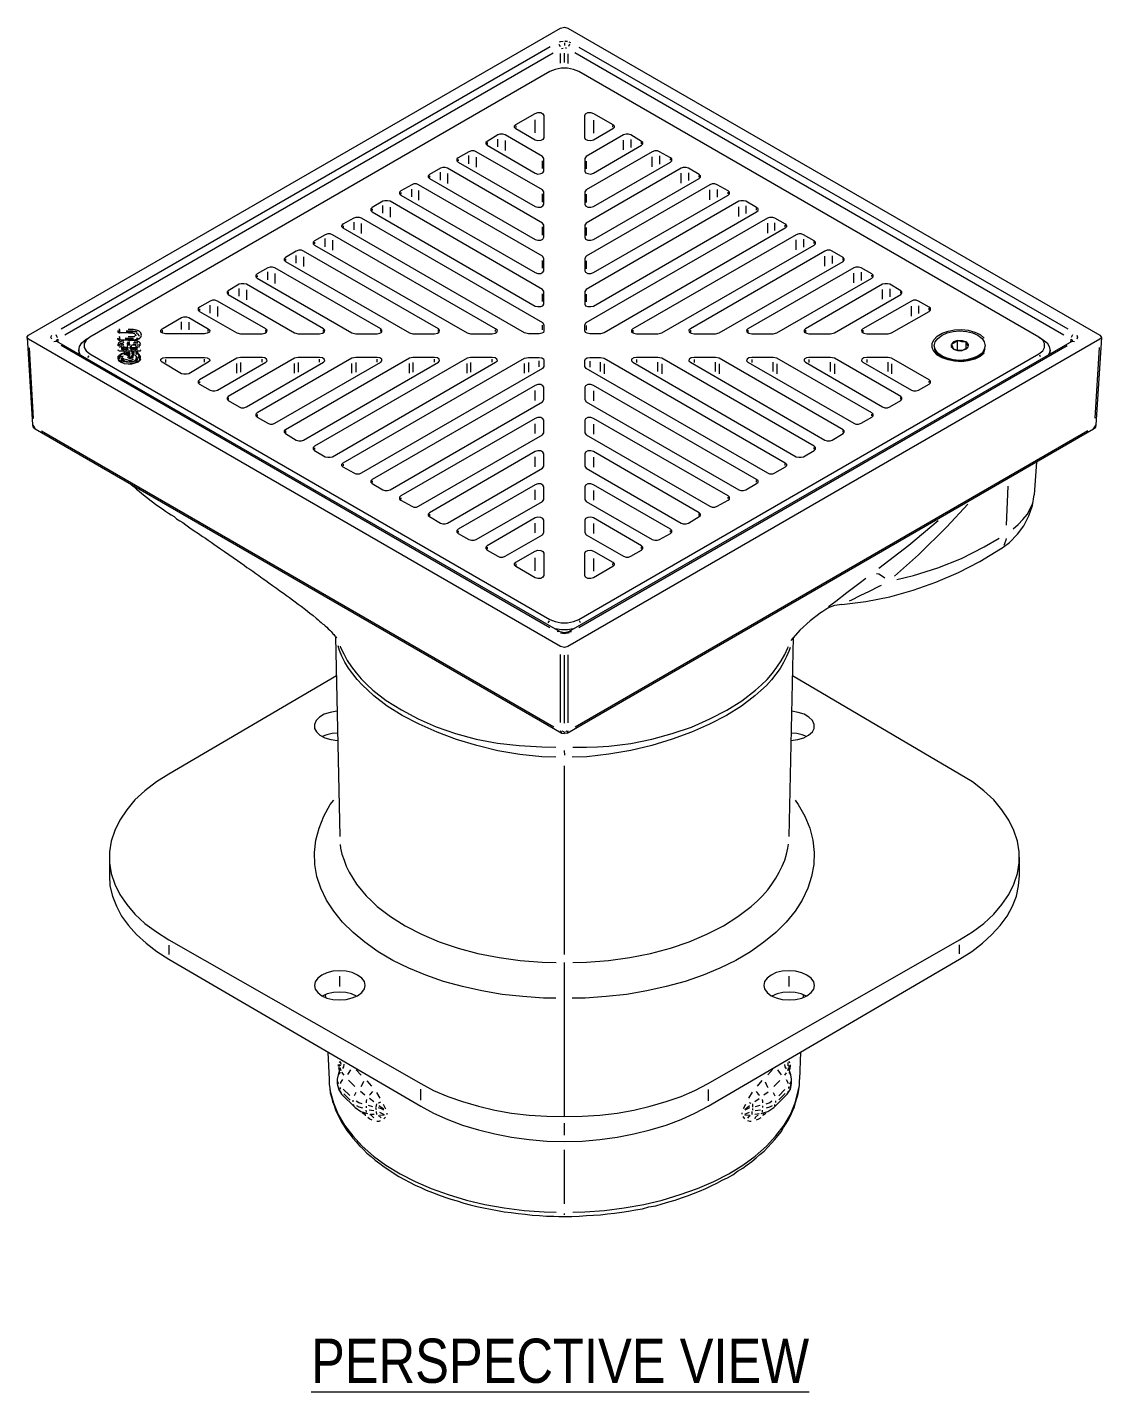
# Model space of a CAD drawing. Extents: x 0 to 216, y -5 to 280.
# Drawn here: x 40.4 to 98.1, y 166.9 to 240.2 of the extents above; entities that cross this region are included whole.
import ezdxf

# ---------------------------------------------------------------- set-up
doc = ezdxf.new("R2010")
doc.units = 0
doc.header["$LTSCALE"] = 10
doc.header["$MEASUREMENT"] = 0
for name, color, linetype, lineweight in [('CADdetails-1-ANNO', 41, 'CONTINUOUS', 5), ('CADdetails-3-FINE', 11, 'CONTINUOUS', 5), ('CADdetails-4-LIGHT', 3, 'CONTINUOUS', 9), ('CADdetails-5-MEDIUM', 4, 'CONTINUOUS', 18)]:
    doc.layers.add(name, color=color, linetype=linetype, lineweight=lineweight)
doc.styles.add('CADdetails-NOTES', font='ARIALN.TTF', dxfattribs={"height": 2.38})

msp = doc.modelspace()

# ---------------------------------------------------------------- linework, layer by layer
at = {"layer": 'CADdetails-3-FINE'}
for points in [[(66.67, 234.934), (67.71, 235.535), (67.849, 235.581), (68.01, 235.581), (68.126, 235.512), (68.172, 235.419), (68.172, 234.217), (68.126, 234.125), (68.01, 234.078), (67.849, 234.055), (67.71, 234.101), (66.67, 234.703), (66.6, 234.772), (66.6, 234.864)], [(70.831, 234.101), (70.692, 234.055), (70.53, 234.078), (70.415, 234.125), (70.369, 234.217), (70.369, 235.419), (70.415, 235.512), (70.53, 235.581), (70.692, 235.581), (70.831, 235.535), (71.871, 234.934), (71.941, 234.864), (71.941, 234.772), (71.871, 234.703)], [(65.051, 233.963), (65.051, 233.893), (65.121, 233.824), (67.71, 232.321), (67.849, 232.275), (68.01, 232.298), (68.126, 232.344), (68.172, 232.437), (68.172, 233.107), (68.103, 233.223), (66.092, 234.379), (65.976, 234.425), (65.814, 234.425), (65.699, 234.379), (65.121, 234.032)], [(70.438, 233.223), (70.369, 233.107), (70.369, 232.437), (70.415, 232.344), (70.53, 232.298), (70.692, 232.275), (70.831, 232.321), (73.42, 233.824), (73.49, 233.893), (73.49, 233.963), (73.42, 234.032), (72.842, 234.379), (72.727, 234.425), (72.588, 234.425), (72.449, 234.379)], [(63.502, 233.084), (63.502, 232.992), (63.572, 232.922), (67.71, 230.541), (67.849, 230.495), (68.01, 230.495), (68.126, 230.564), (68.172, 230.657), (68.172, 231.327), (68.103, 231.42), (64.543, 233.477), (64.427, 233.524), (64.288, 233.524), (64.15, 233.477), (63.572, 233.154)], [(70.438, 231.42), (70.369, 231.327), (70.369, 230.657), (70.415, 230.564), (70.53, 230.495), (70.692, 230.495), (70.831, 230.541), (74.969, 232.922), (75.039, 232.992), (75.039, 233.084), (74.969, 233.154), (74.391, 233.477), (74.276, 233.524), (74.137, 233.524), (73.998, 233.477)], [(61.953, 232.183), (61.953, 232.113), (62.023, 232.044), (67.71, 228.761), (67.849, 228.715), (68.01, 228.715), (68.126, 228.784), (68.172, 228.877), (68.172, 229.524), (68.103, 229.64), (62.994, 232.599), (62.878, 232.622), (62.739, 232.622), (62.624, 232.599), (62.023, 232.252)], [(70.438, 229.64), (70.369, 229.524), (70.369, 228.877), (70.415, 228.784), (70.53, 228.715), (70.692, 228.715), (70.831, 228.761), (76.518, 232.044), (76.588, 232.113), (76.588, 232.183), (76.518, 232.252), (75.94, 232.599), (75.825, 232.622), (75.663, 232.622), (75.547, 232.599)], [(60.427, 231.304), (60.427, 231.212), (60.497, 231.142), (67.71, 226.981), (67.849, 226.935), (68.01, 226.935), (68.126, 227.004), (68.172, 227.073), (68.172, 227.744), (68.103, 227.859), (61.445, 231.697), (61.329, 231.743), (61.19, 231.743), (61.075, 231.697), (60.497, 231.373)], [(70.438, 227.859), (70.369, 227.744), (70.369, 227.073), (70.415, 227.004), (70.53, 226.935), (70.692, 226.935), (70.831, 226.981), (78.067, 231.142), (78.136, 231.212), (78.136, 231.304), (78.067, 231.373), (77.489, 231.697), (77.35, 231.743), (77.212, 231.743), (77.096, 231.697)], [(59.919, 230.819), (59.78, 230.842), (59.641, 230.842), (59.526, 230.819), (58.948, 230.472), (58.878, 230.402), (58.878, 230.31), (58.948, 230.241), (67.71, 225.178), (67.849, 225.154), (68.01, 225.154), (68.126, 225.201), (68.172, 225.293), (68.172, 225.964), (68.103, 226.079)], [(79.685, 230.31), (79.685, 230.402), (79.593, 230.472), (79.015, 230.819), (78.899, 230.842), (78.761, 230.842), (78.645, 230.819), (70.438, 226.079), (70.369, 225.964), (70.369, 225.293), (70.415, 225.201), (70.53, 225.154), (70.692, 225.154), (70.831, 225.178), (79.593, 230.241)], [(57.329, 229.431), (57.329, 229.501), (57.399, 229.593), (57.977, 229.917), (58.092, 229.963), (58.254, 229.963), (58.37, 229.917), (68.103, 224.299), (68.172, 224.183), (68.172, 223.86), (68.149, 223.767), (68.057, 223.721), (67.918, 223.698), (67.34, 223.698), (67.132, 223.744), (57.399, 229.362)], [(80.31, 229.963), (80.448, 229.963), (80.564, 229.917), (81.142, 229.593), (81.211, 229.501), (81.211, 229.431), (81.142, 229.362), (71.409, 223.744), (71.224, 223.698), (70.646, 223.698), (70.507, 223.721), (70.415, 223.767), (70.369, 223.86), (70.369, 224.183), (70.438, 224.299), (80.194, 229.917)], [(56.705, 229.062), (56.567, 229.062), (56.428, 229.015), (55.85, 228.692), (55.78, 228.622), (55.78, 228.53), (55.85, 228.46), (64.057, 223.744), (64.242, 223.698), (65.398, 223.698), (65.56, 223.721), (65.652, 223.79), (65.675, 223.883), (65.583, 223.952), (56.821, 229.015)], [(82.691, 228.46), (82.76, 228.53), (82.76, 228.622), (82.691, 228.692), (82.113, 229.015), (81.997, 229.062), (81.859, 229.062), (81.72, 229.015), (72.958, 223.952), (72.888, 223.883), (72.888, 223.79), (73.004, 223.721), (73.143, 223.698), (74.299, 223.698), (74.507, 223.744)], [(60.959, 223.744), (61.144, 223.698), (62.3, 223.698), (62.462, 223.721), (62.554, 223.79), (62.577, 223.883), (62.508, 223.952), (55.272, 228.137), (55.156, 228.183), (55.018, 228.183), (54.879, 228.137), (54.301, 227.79), (54.232, 227.721), (54.232, 227.651), (54.301, 227.582)], [(83.546, 228.183), (83.384, 228.183), (83.269, 228.137), (76.056, 223.952), (75.963, 223.883), (75.986, 223.79), (76.079, 223.721), (76.241, 223.698), (77.397, 223.698), (77.582, 223.744), (84.24, 227.582), (84.309, 227.651), (84.309, 227.721), (84.24, 227.79), (83.662, 228.137)], [(57.861, 223.744), (58.069, 223.698), (59.225, 223.698), (59.364, 223.721), (59.48, 223.79), (59.48, 223.883), (59.41, 223.952), (53.723, 227.235), (53.607, 227.281), (53.469, 227.281), (53.353, 227.235), (52.775, 226.912), (52.706, 226.842), (52.706, 226.75), (52.775, 226.68)], [(85.072, 227.281), (84.933, 227.281), (84.818, 227.235), (79.131, 223.952), (79.061, 223.883), (79.084, 223.79), (79.177, 223.721), (79.339, 223.698), (80.495, 223.698), (80.68, 223.744), (85.789, 226.68), (85.858, 226.75), (85.858, 226.842), (85.789, 226.912), (85.211, 227.235)], [(54.786, 223.744), (54.971, 223.698), (56.127, 223.698), (56.289, 223.721), (56.382, 223.79), (56.405, 223.883), (56.335, 223.952), (52.197, 226.357), (52.058, 226.38), (51.92, 226.38), (51.804, 226.357), (51.226, 226.01), (51.157, 225.941), (51.157, 225.871), (51.226, 225.802)], [(86.621, 226.38), (86.482, 226.38), (86.367, 226.357), (82.229, 223.952), (82.159, 223.883), (82.159, 223.79), (82.275, 223.721), (82.413, 223.698), (83.569, 223.698), (83.778, 223.744), (87.338, 225.802), (87.407, 225.871), (87.407, 225.941), (87.338, 226.01), (86.76, 226.357)], [(51.688, 223.744), (51.873, 223.698), (53.052, 223.698), (53.191, 223.721), (53.284, 223.79), (53.307, 223.883), (53.237, 223.952), (50.648, 225.455), (50.509, 225.501), (50.371, 225.501), (50.255, 225.455), (49.677, 225.131), (49.608, 225.062), (49.608, 224.97), (49.677, 224.9)], [(88.17, 225.501), (88.031, 225.501), (87.916, 225.455), (85.303, 223.952), (85.234, 223.883), (85.257, 223.79), (85.35, 223.721), (85.511, 223.698), (86.667, 223.698), (86.852, 223.744), (88.864, 224.9), (88.933, 224.97), (88.933, 225.062), (88.864, 225.131), (88.286, 225.455)], [(50.139, 223.952), (50.232, 223.883), (50.209, 223.79), (50.093, 223.721), (49.955, 223.698), (47.851, 223.698), (47.712, 223.721), (47.596, 223.79), (47.596, 223.883), (47.666, 223.952), (48.706, 224.576), (48.845, 224.6), (48.984, 224.6), (49.099, 224.576)], [(45.354, 223.767), (45.354, 223.837), (45.285, 223.86), (45.285, 223.79)], [(91.869, 223.051), (91.823, 222.866), (91.707, 222.658), (91.476, 222.496), (91.199, 222.38), (90.875, 222.288), (90.505, 222.265), (90.158, 222.288), (89.835, 222.38), (89.557, 222.496), (89.326, 222.658), (89.187, 222.866), (89.141, 223.051), (89.187, 223.259), (89.326, 223.444), (89.557, 223.629), (89.835, 223.744), (90.158, 223.814), (90.505, 223.86), (90.875, 223.814), (91.199, 223.744), (91.476, 223.629), (91.707, 223.444), (91.823, 223.259)], [(45.909, 223.212), (45.909, 223.166), (45.816, 223.143), (45.816, 223.189)], [(90.181, 222.866), (90.39, 222.796), (90.621, 222.796), (90.413, 222.796), (90.181, 222.866), (90.066, 222.981), (90.066, 223.12)], [(90.39, 223.328), (90.644, 223.328), (90.852, 223.259), (90.621, 223.259)], [(90.967, 222.981), (90.852, 222.866), (90.644, 222.796)], [(45.793, 222.635), (45.77, 222.704), (45.724, 222.658), (45.747, 222.588)], [(48.706, 221.548), (47.666, 222.172), (47.596, 222.241), (47.596, 222.334), (47.712, 222.403), (47.851, 222.426), (49.955, 222.426), (50.093, 222.403), (50.209, 222.334), (50.232, 222.241), (50.139, 222.172), (49.099, 221.548), (48.984, 221.525), (48.845, 221.525)], [(50.371, 220.623), (50.509, 220.623), (50.648, 220.669), (53.237, 222.172), (53.307, 222.241), (53.284, 222.334), (53.191, 222.403), (53.052, 222.426), (51.873, 222.426), (51.688, 222.38), (49.677, 221.224), (49.608, 221.155), (49.608, 221.062), (49.677, 220.993), (50.255, 220.669)], [(51.92, 219.722), (52.058, 219.722), (52.197, 219.768), (56.335, 222.172), (56.405, 222.241), (56.382, 222.334), (56.289, 222.403), (56.127, 222.426), (54.971, 222.426), (54.786, 222.38), (51.226, 220.323), (51.157, 220.253), (51.157, 220.184), (51.226, 220.115), (51.804, 219.768)], [(53.469, 218.843), (53.607, 218.843), (53.723, 218.889), (59.41, 222.172), (59.48, 222.241), (59.48, 222.334), (59.364, 222.403), (59.225, 222.426), (58.069, 222.426), (57.861, 222.38), (52.775, 219.444), (52.706, 219.375), (52.706, 219.282), (52.775, 219.213), (53.353, 218.889)], [(55.018, 217.941), (55.156, 217.941), (55.272, 217.988), (62.508, 222.172), (62.577, 222.241), (62.554, 222.334), (62.462, 222.403), (62.3, 222.426), (61.144, 222.426), (60.959, 222.38), (54.301, 218.542), (54.232, 218.473), (54.232, 218.404), (54.301, 218.334), (54.879, 217.988)], [(55.85, 217.664), (55.78, 217.595), (55.78, 217.502), (55.85, 217.433), (56.428, 217.086), (56.567, 217.063), (56.705, 217.063), (56.821, 217.086), (65.583, 222.172), (65.675, 222.241), (65.652, 222.334), (65.56, 222.403), (65.398, 222.426), (64.242, 222.426), (64.057, 222.38)], [(58.254, 216.161), (58.092, 216.161), (57.977, 216.207), (57.399, 216.531), (57.329, 216.6), (57.329, 216.693), (57.399, 216.762), (67.132, 222.38), (67.34, 222.426), (67.918, 222.426), (68.057, 222.403), (68.149, 222.357), (68.172, 222.265), (68.172, 221.941), (68.103, 221.825), (58.37, 216.207)], [(81.211, 216.693), (81.211, 216.6), (81.142, 216.531), (80.564, 216.207), (80.448, 216.161), (80.31, 216.161), (80.194, 216.207), (70.438, 221.825), (70.369, 221.941), (70.369, 222.265), (70.415, 222.357), (70.507, 222.403), (70.646, 222.426), (71.224, 222.426), (71.409, 222.38), (81.142, 216.762)], [(81.859, 217.063), (81.997, 217.063), (82.113, 217.086), (82.691, 217.433), (82.76, 217.502), (82.76, 217.595), (82.691, 217.664), (74.507, 222.38), (74.299, 222.426), (73.143, 222.426), (73.004, 222.403), (72.888, 222.334), (72.888, 222.241), (72.958, 222.172), (81.72, 217.086)], [(77.582, 222.38), (77.397, 222.426), (76.241, 222.426), (76.079, 222.403), (75.986, 222.334), (75.963, 222.241), (76.056, 222.172), (83.269, 217.988), (83.384, 217.941), (83.546, 217.941), (83.662, 217.988), (84.24, 218.334), (84.309, 218.404), (84.309, 218.473), (84.24, 218.542)], [(80.68, 222.38), (80.495, 222.426), (79.339, 222.426), (79.177, 222.403), (79.084, 222.334), (79.061, 222.241), (79.131, 222.172), (84.818, 218.889), (84.933, 218.843), (85.072, 218.843), (85.211, 218.889), (85.789, 219.213), (85.858, 219.282), (85.858, 219.375), (85.789, 219.444)], [(83.778, 222.38), (83.569, 222.426), (82.413, 222.426), (82.275, 222.403), (82.159, 222.334), (82.159, 222.241), (82.229, 222.172), (86.367, 219.768), (86.482, 219.722), (86.621, 219.722), (86.76, 219.768), (87.338, 220.115), (87.407, 220.184), (87.407, 220.253), (87.338, 220.323)], [(86.852, 222.38), (86.667, 222.426), (85.511, 222.426), (85.35, 222.403), (85.257, 222.334), (85.234, 222.241), (85.303, 222.172), (87.916, 220.669), (88.031, 220.623), (88.17, 220.623), (88.286, 220.669), (88.864, 220.993), (88.933, 221.062), (88.933, 221.155), (88.864, 221.224)], [(58.878, 215.791), (58.878, 215.722), (58.948, 215.653), (59.526, 215.306), (59.641, 215.283), (59.78, 215.283), (59.919, 215.306), (68.103, 220.045), (68.172, 220.161), (68.172, 220.831), (68.126, 220.901), (68.01, 220.97), (67.849, 220.97), (67.71, 220.924), (58.948, 215.861)], [(78.645, 215.306), (78.761, 215.283), (78.899, 215.283), (79.015, 215.306), (79.593, 215.653), (79.685, 215.722), (79.685, 215.791), (79.593, 215.861), (70.831, 220.924), (70.692, 220.97), (70.53, 220.97), (70.415, 220.901), (70.369, 220.831), (70.369, 220.161), (70.438, 220.045)], [(68.103, 218.265), (68.172, 218.381), (68.172, 219.051), (68.126, 219.12), (68.01, 219.19), (67.849, 219.19), (67.71, 219.144), (60.497, 214.982), (60.427, 214.913), (60.427, 214.82), (60.497, 214.751), (61.075, 214.427), (61.19, 214.381), (61.329, 214.381), (61.445, 214.427)], [(78.136, 214.82), (78.136, 214.913), (78.067, 214.982), (70.831, 219.144), (70.692, 219.19), (70.53, 219.19), (70.415, 219.12), (70.369, 219.051), (70.369, 218.381), (70.438, 218.265), (77.096, 214.427), (77.212, 214.381), (77.35, 214.381), (77.489, 214.427), (78.067, 214.751)], [(68.103, 216.485), (68.172, 216.577), (68.172, 217.248), (68.126, 217.34), (68.01, 217.41), (67.849, 217.41), (67.71, 217.363), (62.023, 214.081), (61.953, 214.011), (61.953, 213.942), (62.023, 213.872), (62.624, 213.526), (62.739, 213.479), (62.878, 213.479), (62.994, 213.526)], [(76.588, 213.942), (76.588, 214.011), (76.518, 214.081), (70.831, 217.363), (70.692, 217.41), (70.53, 217.41), (70.415, 217.34), (70.369, 217.248), (70.369, 216.577), (70.438, 216.485), (75.547, 213.526), (75.663, 213.479), (75.825, 213.479), (75.94, 213.526), (76.518, 213.872)], [(68.103, 214.682), (68.172, 214.797), (68.172, 215.468), (68.126, 215.56), (68.01, 215.629), (67.849, 215.629), (67.71, 215.583), (63.572, 213.202), (63.502, 213.133), (63.502, 213.04), (63.572, 212.971), (64.15, 212.647), (64.288, 212.601), (64.427, 212.601), (64.543, 212.647)], [(75.039, 213.04), (75.039, 213.133), (74.969, 213.202), (70.831, 215.583), (70.692, 215.629), (70.53, 215.629), (70.415, 215.56), (70.369, 215.468), (70.369, 214.797), (70.438, 214.682), (73.998, 212.647), (74.137, 212.601), (74.276, 212.601), (74.391, 212.647), (74.969, 212.971)], [(68.103, 212.901), (68.172, 213.017), (68.172, 213.687), (68.126, 213.78), (68.01, 213.826), (67.849, 213.849), (67.71, 213.803), (65.121, 212.3), (65.051, 212.231), (65.051, 212.162), (65.121, 212.069), (65.699, 211.745), (65.814, 211.699), (65.976, 211.699), (66.092, 211.745)], [(73.49, 212.162), (73.49, 212.231), (73.42, 212.3), (70.831, 213.803), (70.692, 213.849), (70.53, 213.826), (70.415, 213.78), (70.369, 213.687), (70.369, 213.017), (70.438, 212.901), (72.449, 211.745), (72.588, 211.699), (72.727, 211.699), (72.842, 211.745), (73.42, 212.069)], [(67.71, 212.023), (67.849, 212.069), (68.01, 212.046), (68.126, 212), (68.172, 211.907), (68.172, 210.705), (68.126, 210.613), (68.01, 210.543), (67.849, 210.543), (67.71, 210.59), (66.67, 211.191), (66.6, 211.26), (66.6, 211.329), (66.67, 211.422)], [(71.871, 211.191), (70.831, 210.59), (70.692, 210.543), (70.53, 210.543), (70.415, 210.613), (70.369, 210.705), (70.369, 211.907), (70.415, 212), (70.53, 212.046), (70.692, 212.069), (70.831, 212.023), (71.871, 211.422), (71.941, 211.329), (71.941, 211.26)], [(57.214, 187.91), (57.561, 187.933), (57.884, 188.025), (58.162, 188.141), (58.393, 188.303), (58.532, 188.511), (58.578, 188.696), (58.532, 188.904), (58.393, 189.089), (58.162, 189.251), (57.884, 189.389), (57.561, 189.459), (57.214, 189.482), (56.844, 189.459), (56.52, 189.366), (56.243, 189.251), (56.035, 189.089), (55.896, 188.881), (55.85, 188.696), (55.896, 188.488), (56.035, 188.303), (56.243, 188.141), (56.52, 188.002), (56.844, 187.933)], [(81.35, 187.91), (81.697, 187.933), (82.02, 188.002), (82.298, 188.141), (82.529, 188.303), (82.668, 188.488), (82.714, 188.696), (82.668, 188.881), (82.529, 189.089), (82.298, 189.251), (82.02, 189.366), (81.697, 189.459), (81.35, 189.482), (80.98, 189.459), (80.656, 189.389), (80.379, 189.251), (80.171, 189.089), (80.032, 188.904), (79.986, 188.696), (80.032, 188.511), (80.171, 188.303), (80.379, 188.141), (80.656, 188.025), (80.98, 187.933)]]:
    msp.add_lwpolyline(points, close=True, dxfattribs=at)
for points in [[(66.67, 234.864), (66.67, 234.772)], [(67.71, 234.495), (67.71, 235.188)], [(70.831, 235.165), (70.831, 234.471)], [(71.871, 234.795), (71.871, 234.888)], [(65.121, 233.963), (65.121, 233.87)], [(65.699, 233.732), (65.699, 234.148)], [(66.092, 234.078), (66.092, 233.547)], [(72.449, 233.57), (72.449, 234.101)], [(72.842, 234.125), (72.842, 233.708)], [(73.42, 233.893), (73.42, 233.986)], [(64.15, 232.83), (64.15, 233.269)], [(64.543, 233.177), (64.543, 232.645)], [(73.998, 232.668), (73.998, 233.2)], [(74.391, 233.246), (74.391, 232.807)], [(74.969, 233.015), (74.969, 233.084)], [(62.624, 231.951), (62.624, 232.368)], [(63.572, 233.061), (63.572, 232.992)], [(68.103, 232.576), (68.103, 232.992)], [(70.438, 232.969), (70.438, 232.553)], [(75.94, 232.344), (75.94, 231.928)], [(62.023, 232.183), (62.023, 232.09)], [(62.994, 232.298), (62.994, 231.766)], [(75.547, 231.79), (75.547, 232.321)], [(76.518, 232.113), (76.518, 232.206)], [(60.497, 231.281), (60.497, 231.189)], [(61.075, 231.05), (61.075, 231.466)], [(61.445, 231.397), (61.445, 230.865)], [(68.103, 230.772), (68.103, 231.212)], [(70.438, 231.189), (70.438, 230.749)], [(77.096, 230.888), (77.096, 231.42)], [(77.489, 231.443), (77.489, 231.027)], [(78.067, 231.212), (78.067, 231.304)], [(58.948, 230.402), (58.948, 230.31)], [(59.526, 230.171), (59.526, 230.587)], [(59.919, 230.495), (59.919, 229.963)], [(78.645, 229.986), (78.645, 230.518)], [(79.015, 230.564), (79.015, 230.148)], [(79.593, 230.333), (79.593, 230.426)], [(57.399, 229.501), (57.399, 229.408)], [(57.977, 229.27), (57.977, 229.686)], [(58.37, 229.616), (58.37, 229.085)], [(68.103, 228.992), (68.103, 229.431)], [(70.438, 229.408), (70.438, 228.969)], [(80.194, 229.108), (80.194, 229.64)], [(80.564, 229.663), (80.564, 229.247)], [(81.142, 229.431), (81.142, 229.524)], [(56.428, 228.368), (56.428, 228.807)], [(56.821, 228.715), (56.821, 228.183)], [(81.72, 228.206), (81.72, 228.738)], [(82.113, 228.784), (82.113, 228.345)], [(55.85, 228.622), (55.85, 228.53)], [(82.691, 228.553), (82.691, 228.645)], [(54.301, 227.721), (54.301, 227.628)], [(54.879, 227.489), (54.879, 227.906)], [(55.272, 227.836), (55.272, 227.305)], [(68.103, 227.212), (68.103, 227.628)], [(70.438, 227.605), (70.438, 227.189)], [(83.269, 227.328), (83.269, 227.859)], [(83.662, 227.883), (83.662, 227.466)], [(84.24, 227.651), (84.24, 227.744)], [(52.775, 226.819), (52.775, 226.75)], [(53.353, 226.588), (53.353, 227.027)], [(53.723, 226.935), (53.723, 226.403)], [(84.818, 226.426), (84.818, 226.958)], [(85.211, 227.004), (85.211, 226.565)], [(85.789, 226.773), (85.789, 226.842)], [(51.226, 225.941), (51.226, 225.848)], [(51.804, 225.709), (51.804, 226.125)], [(52.197, 226.056), (52.197, 225.524)], [(68.103, 225.432), (68.103, 225.848)], [(70.438, 225.825), (70.438, 225.409)], [(86.367, 225.547), (86.367, 226.079)], [(86.76, 226.102), (86.76, 225.686)], [(87.338, 225.871), (87.338, 225.964)], [(49.677, 225.039), (49.677, 224.946)], [(50.255, 224.808), (50.255, 225.224)], [(50.648, 225.154), (50.648, 224.623)], [(87.916, 224.646), (87.916, 225.178)], [(88.286, 225.201), (88.286, 224.785)], [(88.864, 224.97), (88.864, 225.062)], [(48.706, 223.929), (48.706, 224.345)], [(49.099, 224.322), (49.099, 223.906)], [(46.117, 223.744), (46.047, 223.744), (45.978, 223.744), (45.886, 223.744), (45.793, 223.744), (45.631, 223.744), (45.446, 223.744), (45.4, 223.744), (45.4, 223.814), (45.4, 223.86), (45.4, 223.929), (45.354, 223.929)], [(45.4, 223.814), (45.354, 223.79), (45.354, 223.744), (45.4, 223.744), (45.354, 223.79), (45.354, 223.837)], [(45.747, 223.86), (45.909, 223.86), (46.094, 223.86), (46.186, 223.837), (46.255, 223.837), (46.325, 223.814)], [(46.325, 223.767), (46.255, 223.79), (46.094, 223.814), (45.909, 223.814), (45.747, 223.814)], [(45.862, 223.328), (45.955, 223.328), (46.14, 223.351), (46.302, 223.374), (46.44, 223.421), (46.533, 223.513), (46.556, 223.629), (46.533, 223.744), (46.44, 223.837), (46.394, 223.86), (46.302, 223.883), (46.232, 223.906), (46.14, 223.929), (45.955, 223.929), (45.839, 223.929)], [(46.232, 223.605), (46.209, 223.559), (46.163, 223.536), (46.117, 223.536), (46.001, 223.536), (45.886, 223.536), (45.839, 223.536)], [(45.862, 223.744), (46.001, 223.744), (46.117, 223.721), (46.163, 223.721), (46.209, 223.698)], [(46.232, 223.675), (46.232, 223.629)], [(46.279, 223.721), (46.348, 223.698), (46.417, 223.605), (46.417, 223.559)], [(46.302, 223.582), (46.279, 223.629)], [(47.666, 223.883), (47.666, 223.79)], [(50.139, 223.814), (50.139, 223.906)], [(53.237, 223.814), (53.237, 223.906)], [(56.335, 223.814), (56.335, 223.906)], [(59.41, 223.814), (59.41, 223.906)], [(62.508, 223.814), (62.508, 223.906)], [(65.583, 223.814), (65.583, 223.906)], [(68.103, 223.906), (68.103, 224.16)], [(70.438, 224.137), (70.438, 223.883)], [(72.958, 223.883), (72.958, 223.79)], [(76.056, 223.883), (76.056, 223.79)], [(79.131, 223.883), (79.131, 223.79)], [(82.229, 223.883), (82.229, 223.79)], [(85.303, 223.883), (85.303, 223.79)], [(91.823, 222.658), (91.615, 222.473), (91.314, 222.334), (90.967, 222.241), (90.598, 222.195), (90.228, 222.218), (89.881, 222.288), (89.557, 222.403), (89.303, 222.542), (89.118, 222.75), (89.026, 222.958), (89.026, 223.166), (89.118, 223.374), (89.303, 223.559), (89.557, 223.721), (89.881, 223.837), (90.228, 223.906), (90.598, 223.929), (90.967, 223.883), (91.314, 223.79), (91.615, 223.652), (91.823, 223.467)], [(45.354, 223.351), (45.285, 223.397), (45.285, 223.467), (45.354, 223.421), (45.354, 223.351), (45.4, 223.328)], [(45.608, 223.305), (45.562, 223.305), (45.423, 223.259), (45.331, 223.189), (45.285, 223.097), (45.285, 223.051)], [(45.354, 222.796), (45.285, 222.819)], [(45.331, 223.028), (45.377, 223.12), (45.446, 223.189), (45.562, 223.212), (45.631, 223.236)], [(45.354, 223.421), (45.354, 223.374), (45.4, 223.421), (45.4, 223.467), (45.4, 223.536), (45.354, 223.513)], [(45.4, 223.421), (45.4, 223.351), (45.354, 223.374)], [(45.377, 223.074), (45.354, 223.028)], [(45.423, 223.12), (45.377, 223.097)], [(46.44, 223.444), (46.394, 223.421), (46.348, 223.397), (46.302, 223.374), (46.232, 223.374), (46.186, 223.351), (46.117, 223.351), (46.024, 223.351), (45.932, 223.351), (45.839, 223.351), (45.608, 223.351), (45.4, 223.351)], [(45.4, 222.958), (45.423, 223.004)], [(45.423, 223.028), (45.469, 223.074), (45.516, 223.097), (45.562, 223.12), (45.608, 223.12)], [(45.585, 223.189), (45.539, 223.166), (45.493, 223.166), (45.446, 223.143)], [(45.493, 223.004), (45.493, 222.958), (45.493, 222.889)], [(45.493, 222.843), (45.539, 222.866)], [(45.562, 223.051), (45.539, 223.004)], [(45.608, 222.958), (45.539, 222.912), (45.539, 222.866), (45.539, 222.935), (45.539, 222.981)], [(45.539, 222.958), (45.539, 222.912), (45.608, 222.889), (45.585, 222.843), (45.585, 222.773), (45.747, 222.773), (45.793, 222.773)], [(45.724, 222.958), (45.724, 222.889), (45.747, 222.843), (45.585, 222.843)], [(45.608, 223.004), (45.608, 223.051)], [(45.793, 222.958), (45.793, 222.912), (45.724, 222.958), (45.608, 222.958), (45.608, 222.889), (45.724, 222.889), (45.793, 222.912), (45.793, 222.866), (45.839, 222.843)], [(45.678, 223.467), (45.724, 223.467), (45.932, 223.467), (46.001, 223.467), (46.071, 223.467), (46.117, 223.467)], [(46.14, 223.421), (46.047, 223.421), (45.978, 223.421), (45.678, 223.421)], [(45.747, 222.843), (45.747, 222.773)], [(45.816, 223.143), (45.793, 223.097), (45.955, 223.097), (45.909, 223.166)], [(45.793, 223.051), (45.793, 223.004), (45.793, 222.935), (45.793, 222.866)], [(45.816, 223.189), (45.862, 223.259), (45.909, 223.212)], [(45.839, 222.912), (45.839, 222.981)], [(46.001, 223.051), (45.978, 223.004), (46.001, 223.051), (46.001, 223.004), (46.001, 222.958), (46.001, 222.912), (45.978, 222.866), (45.932, 222.843)], [(45.932, 222.981), (45.932, 222.912)], [(45.955, 222.796), (46.001, 222.773), (46.047, 222.773), (46.047, 222.843), (46.047, 222.889), (46.047, 222.958), (46.232, 222.958), (46.232, 222.889), (46.279, 222.912), (46.279, 222.981), (46.279, 223.051)], [(45.978, 222.866), (45.978, 222.935), (45.978, 223.004)], [(46.047, 222.958), (46.001, 222.912), (46.047, 222.889), (46.232, 222.889), (46.232, 222.843), (46.232, 222.773), (46.279, 222.773)], [(46.024, 223.074), (46.071, 223.097), (46.14, 223.097), (46.186, 223.097), (46.255, 223.074)], [(46.071, 223.351), (46.117, 223.351), (46.186, 223.351), (46.255, 223.374), (46.325, 223.444), (46.348, 223.49)], [(46.163, 222.843), (46.094, 222.843)], [(46.533, 223.12), (46.464, 223.236), (46.348, 223.305), (46.186, 223.328), (46.117, 223.328)], [(46.232, 223.212), (46.186, 223.212), (46.14, 223.212)], [(46.186, 223.12), (46.14, 223.143), (46.209, 223.143)], [(46.163, 223.259), (46.209, 223.259), (46.255, 223.259), (46.325, 223.236), (46.371, 223.212)], [(46.232, 223.143), (46.279, 223.143)], [(46.279, 223.004), (46.279, 222.935), (46.279, 222.866), (46.279, 222.912), (46.232, 222.958)], [(46.302, 223.189), (46.255, 223.212)], [(46.279, 222.866), (46.348, 222.843)], [(46.371, 223.166), (46.325, 223.189)], [(46.325, 223.12), (46.371, 223.074)], [(46.348, 222.912), (46.348, 222.958), (46.325, 223.004)], [(46.394, 223.051), (46.417, 223.004), (46.417, 222.958)], [(46.44, 223.143), (46.464, 223.097), (46.487, 223.051)], [(46.464, 223.028), (46.464, 223.074), (46.44, 223.12)], [(46.487, 223.536), (46.487, 223.49)], [(46.533, 222.819), (46.487, 222.796)], [(89.141, 223.051), (89.141, 223.004), (89.187, 222.796), (89.303, 222.635), (89.488, 222.473)], [(91.869, 222.889), (91.846, 222.843), (91.823, 222.773), (91.8, 222.727), (91.754, 222.658), (91.707, 222.611), (91.638, 222.542), (91.569, 222.496), (91.476, 222.45), (91.384, 222.403), (91.291, 222.357), (91.176, 222.311), (91.06, 222.288), (90.944, 222.265), (90.829, 222.241), (90.713, 222.218), (90.574, 222.218), (90.459, 222.218), (90.32, 222.218), (90.205, 222.241), (90.089, 222.265), (89.973, 222.288), (89.858, 222.311), (89.742, 222.357), (89.65, 222.403), (89.557, 222.45), (89.465, 222.496), (89.395, 222.542), (89.326, 222.611), (89.28, 222.658), (89.234, 222.727), (89.187, 222.773), (89.164, 222.843), (89.164, 222.889), (89.164, 222.935)], [(90.39, 222.819), (90.39, 223.328), (90.181, 223.259), (90.066, 223.143), (90.39, 223.328)], [(90.852, 222.889), (90.852, 223.259), (90.967, 223.12), (90.967, 223.004), (90.852, 223.259)], [(91.522, 222.473), (91.707, 222.611), (91.846, 222.796), (91.869, 223.004), (91.869, 223.051)], [(45.285, 222.496), (45.285, 222.38), (45.331, 222.265), (45.469, 222.172), (45.631, 222.103), (45.839, 222.08), (46.047, 222.08), (46.232, 222.126), (46.394, 222.195), (46.51, 222.288), (46.533, 222.357)], [(45.516, 222.149), (45.4, 222.241), (45.331, 222.334), (45.331, 222.45), (45.377, 222.542), (45.423, 222.588), (45.493, 222.635), (45.562, 222.658), (45.654, 222.681)], [(45.724, 222.658), (45.724, 222.611), (45.654, 222.565), (45.654, 222.635), (45.562, 222.611), (45.493, 222.588), (45.423, 222.542), (45.377, 222.496), (45.331, 222.403), (45.331, 222.311)], [(45.354, 222.773), (45.4, 222.773), (46.417, 222.773), (46.464, 222.773), (46.51, 222.773)], [(45.4, 222.357), (45.423, 222.45), (45.469, 222.496), (45.516, 222.519)], [(45.469, 222.357), (45.469, 222.265), (45.516, 222.195), (45.562, 222.172)], [(45.516, 222.796), (45.562, 222.773)], [(45.585, 222.496), (45.539, 222.473), (45.516, 222.403), (45.539, 222.357), (45.585, 222.288), (45.654, 222.241), (45.747, 222.218), (45.862, 222.195), (45.978, 222.218), (46.094, 222.218), (46.186, 222.241), (46.255, 222.311), (46.279, 222.357), (46.302, 222.426), (46.279, 222.496), (46.232, 222.542)], [(46.302, 222.403), (46.302, 222.334), (46.255, 222.265), (46.186, 222.218), (46.094, 222.172), (45.978, 222.172), (45.862, 222.172), (45.747, 222.172), (45.654, 222.195), (45.562, 222.241), (45.539, 222.311), (45.516, 222.357), (45.516, 222.403)], [(45.585, 222.126), (45.539, 222.149)], [(46.14, 222.311), (46.071, 222.288), (45.978, 222.265), (45.886, 222.265), (45.793, 222.288), (45.701, 222.311), (45.631, 222.334), (45.585, 222.38)], [(45.724, 222.727), (45.678, 222.75), (45.631, 222.75), (45.654, 222.681), (45.654, 222.635), (45.724, 222.611), (45.724, 222.565), (45.77, 222.565)], [(45.678, 222.773), (46.163, 222.773)], [(45.816, 222.704), (45.862, 222.658), (45.909, 222.681), (45.909, 222.75), (45.839, 222.727)], [(45.816, 222.611), (45.816, 222.519)], [(45.862, 222.403), (45.816, 222.45), (45.839, 222.403), (45.909, 222.38), (46.001, 222.38), (46.094, 222.403), (46.117, 222.45)], [(45.909, 222.681), (45.932, 222.635), (45.862, 222.611), (45.862, 222.658)], [(45.862, 222.611), (45.932, 222.588)], [(45.862, 222.496), (45.862, 222.588)], [(45.862, 222.542), (45.862, 222.45)], [(45.909, 222.403), (46.001, 222.403), (46.001, 222.45), (46.071, 222.519), (46.071, 222.403), (46.117, 222.45), (46.117, 222.565), (46.186, 222.565), (46.117, 222.565)], [(45.932, 222.403), (45.932, 222.588), (45.932, 222.635)], [(45.955, 222.103), (46.024, 222.103), (46.117, 222.103), (46.232, 222.149), (46.302, 222.218), (46.348, 222.288), (46.348, 222.357), (46.325, 222.426), (46.279, 222.496)], [(46.163, 222.75), (46.001, 222.75)], [(46.047, 222.403), (46.047, 222.496), (46.001, 222.45)], [(46.024, 222.681), (46.186, 222.681)], [(46.163, 222.635), (46.024, 222.635)], [(46.047, 222.588), (46.186, 222.588)], [(46.047, 222.496), (46.071, 222.542), (46.117, 222.565), (46.071, 222.519)], [(46.117, 222.773), (46.186, 222.773)], [(46.279, 222.635), (46.279, 222.588), (46.325, 222.635), (46.325, 222.681), (46.371, 222.727), (46.279, 222.75), (46.279, 222.681), (46.325, 222.681), (46.417, 222.588), (46.487, 222.473), (46.487, 222.38), (46.464, 222.265), (46.371, 222.195), (46.255, 222.126)], [(46.487, 222.334), (46.487, 222.38), (46.487, 222.45), (46.417, 222.542), (46.325, 222.635), (46.279, 222.635), (46.279, 222.681)], [(46.371, 222.473), (46.417, 222.403), (46.44, 222.311)], [(47.851, 222.311), (47.851, 222.149)], [(49.955, 222.172), (49.955, 222.334)], [(51.688, 221.571), (51.688, 222.103)], [(51.873, 222.149), (51.873, 221.64)], [(53.052, 222.172), (53.052, 222.334)], [(54.786, 221.571), (54.786, 222.103)], [(54.971, 222.149), (54.971, 221.64)], [(56.127, 222.172), (56.127, 222.334)], [(57.861, 221.571), (57.861, 222.103)], [(58.069, 222.149), (58.069, 221.64)], [(59.225, 222.172), (59.225, 222.334)], [(60.959, 221.571), (60.959, 222.103)], [(61.144, 222.149), (61.144, 221.64)], [(62.3, 222.172), (62.3, 222.334)], [(64.057, 221.571), (64.057, 222.103)], [(64.242, 222.149), (64.242, 221.64)], [(65.398, 222.172), (65.398, 222.334)], [(67.132, 221.571), (67.132, 222.103)], [(67.34, 222.149), (67.34, 221.64)], [(67.918, 221.918), (67.918, 222.241)], [(70.646, 222.218), (70.646, 221.895)], [(71.224, 221.664), (71.224, 222.172)], [(71.409, 222.08), (71.409, 221.548)], [(73.143, 222.311), (73.143, 222.149)], [(74.299, 221.664), (74.299, 222.172)], [(74.507, 222.08), (74.507, 221.548)], [(76.241, 222.311), (76.241, 222.149)], [(77.397, 221.664), (77.397, 222.172)], [(77.582, 222.08), (77.582, 221.548)], [(79.339, 222.311), (79.339, 222.149)], [(80.495, 221.664), (80.495, 222.172)], [(80.68, 222.08), (80.68, 221.548)], [(82.413, 222.311), (82.413, 222.149)], [(83.569, 221.664), (83.569, 222.172)], [(83.778, 222.08), (83.778, 221.548)], [(85.511, 222.311), (85.511, 222.149)], [(86.667, 221.664), (86.667, 222.172)], [(86.852, 222.08), (86.852, 221.548)], [(49.677, 221.132), (49.677, 221.062)], [(67.71, 220.115), (67.71, 220.646)], [(70.831, 220.623), (70.831, 220.091)], [(88.864, 221.086), (88.864, 221.155)], [(51.226, 220.253), (51.226, 220.161)], [(87.338, 220.184), (87.338, 220.276)], [(52.775, 219.352), (52.775, 219.259)], [(85.789, 219.282), (85.789, 219.375)], [(54.301, 218.473), (54.301, 218.381)], [(67.71, 218.334), (67.71, 218.866)], [(70.831, 218.843), (70.831, 218.311)], [(84.24, 218.404), (84.24, 218.496)], [(55.85, 217.571), (55.85, 217.479)], [(67.71, 216.554), (67.71, 217.086)], [(70.831, 217.063), (70.831, 216.531)], [(82.691, 217.502), (82.691, 217.595)], [(57.399, 216.693), (57.399, 216.6)], [(81.142, 216.624), (81.142, 216.716)], [(58.948, 215.791), (58.948, 215.699)], [(79.593, 215.722), (79.593, 215.814)], [(60.497, 214.89), (60.497, 214.82)], [(67.71, 214.774), (67.71, 215.306)], [(70.831, 215.283), (70.831, 214.751)], [(78.067, 214.843), (78.067, 214.913)], [(76.518, 213.942), (76.518, 214.034)], [(62.023, 214.011), (62.023, 213.919)], [(67.71, 212.994), (67.71, 213.526)], [(70.831, 213.503), (70.831, 212.971)], [(63.572, 213.11), (63.572, 213.017)], [(74.969, 213.04), (74.969, 213.133)], [(65.121, 212.231), (65.121, 212.139)], [(73.42, 212.162), (73.42, 212.254)], [(66.67, 211.329), (66.67, 211.237)], [(67.71, 210.959), (67.71, 211.653)], [(70.831, 211.63), (70.831, 210.936)], [(71.871, 211.26), (71.871, 211.352)], [(69.074, 202.822), (69.074, 206.474)], [(69.282, 202.775), (69.282, 206.428)], [(69.467, 206.451), (69.467, 202.798)], [(69.259, 201.319), (69.282, 201.065)], [(69.282, 190.36), (69.282, 200.487)], [(48.036, 190.846), (48.036, 190.36)], [(69.282, 181.645), (69.282, 188.002), (69.282, 189.921)], [(57.214, 188.627), (57.214, 189.181)], [(81.35, 188.627), (81.35, 189.181)], [(58.116, 188.118), (57.838, 188.234), (57.538, 188.303), (57.214, 188.326), (56.867, 188.303), (56.543, 188.234), (56.266, 188.118)], [(56.428, 188.187), (56.451, 188.049)], [(82.275, 188.118), (81.997, 188.234), (81.674, 188.303), (81.35, 188.326), (81.003, 188.303), (80.703, 188.234), (80.425, 188.118)], [(82.113, 188.049), (82.113, 188.187)], [(57.214, 184.211), (57.121, 183.887), (57.075, 183.656), (57.075, 183.425), (57.145, 183.124), (57.306, 182.847), (58.046, 182.13), (58.347, 181.922), (58.693, 181.806)], [(57.145, 184.35), (57.145, 184.442)], [(57.191, 184.326), (57.168, 184.419)], [(57.191, 184.118), (57.168, 184.28), (57.214, 184.165)], [(57.168, 184.28), (57.191, 184.141)], [(57.237, 184.026), (57.168, 183.933)], [(57.191, 184.558), (57.237, 184.627)], [(57.237, 184.35), (57.214, 184.396), (57.191, 184.442)], [(57.283, 184.095), (57.237, 184.257), (57.214, 184.211), (57.214, 184.257)], [(57.26, 184.396), (57.283, 184.465), (57.26, 184.581)], [(57.445, 183.864), (57.329, 184.026)], [(57.376, 184.234), (57.422, 184.326), (57.445, 184.465)], [(57.653, 183.91), (57.676, 183.957), (57.815, 184.165)], [(58.092, 184.165), (58.37, 183.864)], [(79.847, 181.806), (80.194, 181.922), (80.518, 182.13), (81.234, 182.847), (81.419, 183.124), (81.466, 183.425), (81.466, 183.656), (81.442, 183.887), (81.327, 184.211), (81.304, 184.257), (81.258, 184.095)], [(80.194, 183.887), (80.472, 184.188)], [(80.726, 184.165), (80.865, 183.957), (80.911, 183.887)], [(81.096, 184.442), (81.119, 184.326), (81.188, 184.211)], [(81.188, 184.003), (81.096, 183.864)], [(81.281, 184.558), (81.281, 184.465), (81.281, 184.373)], [(81.327, 184.627), (81.373, 184.535)], [(81.327, 184.396), (81.327, 184.326)], [(81.327, 184.211), (81.327, 184.257)], [(81.327, 184.026), (81.396, 183.933)], [(81.373, 184.396), (81.35, 184.303)], [(81.35, 184.165), (81.396, 184.28), (81.35, 184.118)], [(81.35, 184.141), (81.396, 184.28)], [(81.396, 184.419), (81.396, 184.326)], [(57.168, 183.402), (57.121, 183.471), (57.098, 183.54)], [(57.098, 183.309), (57.121, 183.24), (57.168, 183.147)], [(57.353, 183.633), (57.26, 183.471), (57.26, 183.425)], [(58.023, 183.263), (57.676, 183.61)], [(58.37, 183.263), (58.485, 183.494), (58.509, 183.54)], [(58.67, 183.564), (58.925, 183.286)], [(79.639, 183.286), (79.894, 183.587)], [(80.055, 183.517), (80.171, 183.263), (80.217, 183.217)], [(80.841, 183.587), (80.518, 183.263)], [(81.188, 183.633), (81.281, 183.471), (81.281, 183.425)], [(81.327, 183.147), (81.327, 183.24)], [(81.442, 183.54), (81.419, 183.471), (81.373, 183.379)], [(81.396, 183.171), (81.419, 183.24), (81.442, 183.332)], [(57.237, 183.217), (57.237, 183.124)], [(57.283, 182.916), (57.26, 183.009)], [(57.746, 182.777), (57.399, 183.124)], [(57.422, 182.87), (57.769, 182.523)], [(57.931, 182.431), (57.931, 182.523)], [(58.069, 182.939), (57.977, 182.754)], [(58.555, 182.801), (58.324, 182.986)], [(58.647, 182.569), (58.624, 182.477), (58.624, 182.384)], [(58.809, 182.801), (58.855, 182.847), (58.994, 182.986)], [(59.04, 182.431), (58.809, 182.616)], [(59.179, 182.939), (59.364, 182.639)], [(61.56, 182.523), (61.56, 183.124)], [(77.004, 183.101), (77.004, 182.5)], [(79.177, 182.639), (79.385, 182.962)], [(79.732, 182.593), (79.501, 182.431)], [(79.57, 182.986), (79.685, 182.847), (79.755, 182.801)], [(79.894, 182.569), (79.917, 182.477), (79.917, 182.384)], [(80.217, 182.962), (79.986, 182.801)], [(80.495, 182.939), (80.587, 182.754)], [(80.61, 182.5), (80.61, 182.408)], [(81.119, 183.101), (80.795, 182.754)], [(80.795, 182.546), (81.142, 182.893)], [(81.281, 182.916), (81.304, 183.009)], [(57.977, 182.223), (57.954, 182.292)], [(58.416, 182.338), (58.231, 182.384), (58.092, 182.477)], [(58.116, 182.246), (58.231, 182.176), (58.439, 182.107)], [(58.532, 181.76), (58.416, 181.853)], [(58.601, 181.691), (58.578, 181.853)], [(58.624, 182.2), (58.624, 182.107)], [(58.647, 181.876), (58.624, 181.991)], [(58.994, 182.176), (58.763, 182.246)], [(58.786, 182.015), (59.04, 181.968)], [(58.855, 181.783), (59.063, 181.783)], [(59.179, 182.338), (59.156, 182.153)], [(59.179, 182.015), (59.156, 182.107)], [(59.202, 181.76), (59.179, 181.922)], [(59.271, 182.384), (59.341, 182.408), (59.41, 182.431)], [(59.572, 181.991), (59.456, 182.061), (59.295, 182.107)], [(59.572, 182.038), (59.318, 182.223)], [(59.341, 181.876), (59.456, 181.83), (59.595, 181.76)], [(59.549, 182.315), (59.664, 182.061)], [(59.734, 181.83), (59.734, 181.76)], [(78.83, 181.783), (78.83, 181.853)], [(78.899, 182.084), (79.015, 182.315)], [(79.223, 182.223), (78.969, 182.015)], [(79.223, 182.107), (79.107, 182.061), (78.969, 181.991)], [(78.969, 181.783), (79.084, 181.83), (79.223, 181.876)], [(79.2, 182.408), (79.292, 182.361)], [(79.362, 181.76), (79.362, 181.922)], [(79.385, 182.338), (79.385, 182.153)], [(79.385, 182.084), (79.385, 181.991)], [(79.501, 181.783), (79.732, 181.806)], [(79.778, 182.246), (79.524, 182.176)], [(79.524, 181.968), (79.801, 182.015)], [(79.917, 181.876), (79.917, 181.991)], [(79.94, 182.13), (79.94, 182.223)], [(79.986, 181.853), (79.94, 181.691)], [(80.102, 181.83), (80.009, 181.737)], [(80.425, 182.477), (80.31, 182.384), (80.102, 182.315)], [(80.125, 182.107), (80.31, 182.176), (80.448, 182.246)], [(80.587, 182.223), (80.587, 182.292)], [(58.948, 181.46), (58.832, 181.506), (58.717, 181.598)], [(59.04, 181.552), (59.017, 181.598), (58.878, 181.737), (58.832, 181.737)], [(59.387, 181.413), (59.318, 181.39), (59.202, 181.39)], [(59.433, 181.575), (59.364, 181.645), (59.295, 181.691)], [(59.364, 181.737), (59.595, 181.714)], [(59.664, 181.622), (59.572, 181.529)], [(69.282, 180.651), (69.282, 181.298)], [(78.969, 181.529), (78.876, 181.645)], [(78.969, 181.714), (79.223, 181.737)], [(79.246, 181.691), (79.177, 181.645), (79.107, 181.552)], [(79.316, 181.39), (79.246, 181.39), (79.131, 181.413)], [(79.685, 181.737), (79.524, 181.598), (79.501, 181.529)], [(79.824, 181.575), (79.709, 181.506), (79.57, 181.46)]]:
    msp.add_lwpolyline(points, dxfattribs=at)
at = {"layer": 'CADdetails-4-LIGHT'}
for points in [[(40.499, 223.397), (40.43, 223.467), (40.43, 223.536), (40.499, 223.629), (69.074, 240.112), (69.282, 240.159), (69.467, 240.112), (98.042, 223.629), (98.111, 223.536), (98.111, 223.467), (98.042, 223.397), (69.467, 206.891), (69.282, 206.844), (69.074, 206.891)], [(43.481, 223.166), (43.481, 222.958), (43.597, 222.773), (43.782, 222.611), (68.496, 208.347), (68.773, 208.231), (69.097, 208.162), (69.444, 208.162), (69.767, 208.231), (70.045, 208.347), (94.759, 222.611), (94.967, 222.773), (95.06, 222.958), (95.06, 223.166), (94.967, 223.351), (94.759, 223.513), (70.045, 237.777), (69.767, 237.893), (69.444, 237.962), (69.097, 237.962), (68.773, 237.893), (68.496, 237.777), (43.782, 223.513), (43.597, 223.351)]]:
    msp.add_lwpolyline(points, close=True, dxfattribs=at)
for points in [[(42.256, 223.952), (68.519, 239.118)], [(68.981, 239.257), (69.051, 239.118)], [(69.005, 239.373), (69.074, 239.396), (69.213, 239.419)], [(69.213, 239.026), (69.12, 239.003)], [(69.282, 239.326), (69.282, 239.28), (69.282, 239.234), (69.282, 239.188)], [(69.305, 239.419), (69.351, 239.419), (69.444, 239.396), (69.351, 239.419)], [(69.398, 239.026), (69.328, 239.049)], [(69.559, 239.257), (69.49, 239.118)], [(69.513, 239.373), (69.606, 239.349)], [(70.045, 239.095), (96.308, 223.952)], [(68.681, 238.772), (42.441, 223.629)], [(69.074, 238.24), (69.074, 238.748)], [(69.282, 238.263), (69.282, 238.772)], [(69.467, 238.725), (69.467, 238.217)], [(96.1, 223.629), (69.837, 238.795)], [(41.747, 223.397), (41.701, 223.513), (41.747, 223.629)], [(41.955, 223.652), (42.025, 223.536), (42.048, 223.49)], [(96.516, 223.513), (96.585, 223.652)], [(96.793, 223.629), (96.84, 223.513), (96.793, 223.397)], [(40.43, 223.49), (40.707, 218.797), (40.799, 218.704), (40.846, 218.589), (69.143, 202.244), (69.074, 202.359)], [(40.522, 222.935), (40.753, 219.144)], [(41.863, 223.282), (42.002, 223.305), (69.028, 207.7), (68.889, 207.677)], [(41.978, 223.305), (42.071, 223.397), (42.071, 223.259)], [(68.496, 207.908), (42.256, 223.074)], [(43.273, 222.565), (43.204, 222.773), (43.227, 223.004), (43.366, 223.212), (43.597, 223.397), (43.782, 223.513)], [(43.204, 222.843), (43.204, 222.611)], [(69.028, 207.7), (69.282, 207.653), (69.513, 207.7), (96.539, 223.305), (96.678, 223.282)], [(69.421, 202.244), (97.695, 218.589), (97.764, 218.704), (97.834, 218.797), (98.134, 223.49)], [(96.285, 223.051), (70.045, 207.908)], [(94.759, 223.513), (94.944, 223.397), (95.198, 223.212), (95.314, 223.004), (95.36, 222.773), (95.268, 222.565)], [(95.36, 222.611), (95.36, 222.843)], [(96.47, 223.259), (96.493, 223.397), (96.562, 223.305)], [(97.788, 219.167), (98.019, 222.958)], [(43.736, 222.519), (43.666, 222.426)], [(94.851, 222.45), (94.805, 222.542)], [(40.707, 218.797), (40.753, 218.681), (40.846, 218.589)], [(41.192, 218.473), (68.704, 202.59)], [(69.86, 202.59), (97.395, 218.496)], [(97.695, 218.589), (97.811, 218.681), (97.834, 218.797)], [(56.567, 185.112), (56.636, 183.633), (56.636, 183.517), (56.636, 183.379), (56.682, 183.147), (56.705, 182.916), (56.775, 182.685), (56.821, 182.454), (56.913, 182.246), (56.983, 182.015), (57.098, 181.783), (57.191, 181.575), (57.306, 181.344), (57.445, 181.136), (57.584, 180.905), (57.746, 180.697), (57.907, 180.489), (58.092, 180.281), (58.277, 180.073), (58.462, 179.888), (58.67, 179.68), (58.902, 179.495), (59.11, 179.31), (59.364, 179.125), (59.595, 178.94), (59.849, 178.778), (60.127, 178.593), (60.381, 178.431), (60.682, 178.269), (60.959, 178.131), (61.26, 177.969), (61.56, 177.83), (61.861, 177.691), (62.184, 177.576), (62.508, 177.437), (62.855, 177.321), (63.179, 177.206), (63.525, 177.113), (63.872, 176.998), (64.219, 176.905), (64.566, 176.813), (64.936, 176.743), (65.305, 176.674), (65.675, 176.605), (66.045, 176.535), (66.415, 176.489), (66.785, 176.443), (67.178, 176.397), (67.548, 176.35), (67.941, 176.327), (68.311, 176.304), (68.704, 176.304), (68.981, 176.281), (69.282, 176.281), (69.49, 176.281), (69.675, 176.281), (70.068, 176.304), (70.461, 176.327), (70.831, 176.35), (71.224, 176.374), (71.594, 176.42), (71.964, 176.466), (72.357, 176.512), (72.727, 176.558), (73.097, 176.628), (73.466, 176.697), (73.813, 176.79), (74.183, 176.859), (74.53, 176.952), (74.877, 177.067), (75.224, 177.16), (75.57, 177.275), (75.894, 177.391), (76.218, 177.506), (76.541, 177.645), (76.865, 177.784), (77.165, 177.923), (77.466, 178.061), (77.743, 178.223), (78.044, 178.362), (78.321, 178.524), (78.576, 178.709), (78.853, 178.87), (79.084, 179.055), (79.339, 179.24), (79.57, 179.425), (79.778, 179.61), (80.009, 179.795), (80.194, 180.003), (80.402, 180.211), (80.587, 180.419), (80.749, 180.627), (80.911, 180.835), (81.049, 181.067), (81.188, 181.275), (81.327, 181.506), (81.442, 181.714), (81.535, 181.945), (81.627, 182.176), (81.697, 182.408), (81.766, 182.639), (81.836, 182.87), (81.859, 183.101), (81.905, 183.332), (81.905, 183.471), (81.905, 183.633)], [(81.928, 183.633), (81.974, 185.112)], [(56.682, 183.171), (56.705, 183.009), (56.867, 182.384), (57.121, 181.76), (57.468, 181.182), (57.907, 180.604), (58.416, 180.049), (59.017, 179.518), (59.688, 179.032), (60.451, 178.57), (61.26, 178.154), (62.115, 177.784), (63.04, 177.46), (64.011, 177.16), (65.005, 176.928), (66.045, 176.743), (67.109, 176.605), (68.195, 176.535), (68.843, 176.512)], [(69.721, 176.512), (70.369, 176.535), (71.432, 176.605), (72.495, 176.743), (73.536, 176.928), (74.53, 177.16), (75.501, 177.46), (76.426, 177.784), (77.304, 178.154), (78.113, 178.57), (78.853, 179.032), (79.524, 179.518), (80.125, 180.049), (80.633, 180.604), (81.073, 181.182), (81.419, 181.76), (81.674, 182.384), (81.836, 183.009), (81.859, 183.194)], [(69.282, 176.952), (69.282, 179.864)], [(69.282, 176.374), (69.282, 176.443)]]:
    msp.add_lwpolyline(points, dxfattribs=at)
at = {"layer": 'CADdetails-5-MEDIUM'}
for points in [[(94.528, 215.051), (94.643, 216.809)], [(46.001, 215.606), (46.163, 215.468), (46.302, 215.352), (46.44, 215.236), (46.579, 215.121), (46.833, 214.913), (47.088, 214.728), (47.388, 214.497), (47.689, 214.289), (47.851, 214.173), (48.013, 214.057), (48.151, 213.965), (48.313, 213.872), (48.452, 213.757), (48.614, 213.641), (48.775, 213.549), (48.937, 213.433), (49.168, 213.271), (49.4, 213.11), (49.631, 212.971), (49.839, 212.809), (50.001, 212.716), (50.139, 212.601), (50.301, 212.508), (50.44, 212.393), (50.625, 212.277), (50.81, 212.139), (51.018, 212), (51.249, 211.838), (51.48, 211.676), (51.712, 211.514), (51.897, 211.399), (52.081, 211.26), (52.22, 211.144), (52.382, 211.052), (52.544, 210.936), (52.706, 210.821), (52.868, 210.705), (53.052, 210.566), (53.237, 210.451), (53.399, 210.312), (53.607, 210.173), (53.815, 210.035), (54, 209.896), (54.185, 209.757), (54.347, 209.642), (54.509, 209.526), (54.671, 209.41), (54.809, 209.295), (54.971, 209.179), (55.133, 209.064), (55.364, 208.879), (55.596, 208.694), (55.78, 208.555), (55.942, 208.416), (56.058, 208.324), (56.127, 208.255), (56.22, 208.185), (56.289, 208.116), (56.358, 208.07), (56.428, 208), (56.52, 207.931), (56.59, 207.838), (56.682, 207.769), (56.751, 207.7), (56.798, 207.63), (56.844, 207.584), (56.89, 207.538), (56.936, 207.492), (56.983, 207.445), (57.006, 207.399), (57.029, 207.353)], [(93.025, 213.41), (93.118, 215.514)], [(92.725, 212.139), (93.187, 212.485), (93.603, 212.925), (93.95, 213.387), (94.227, 213.919), (94.412, 214.474), (94.505, 215.051)], [(90.944, 214.543), (89.812, 213.318), (88.286, 211.815), (87.014, 210.682)], [(93.372, 213.225), (93.649, 213.456), (93.904, 213.711), (94.135, 213.988), (94.297, 214.289), (94.412, 214.566), (94.435, 214.635)], [(86.159, 211.098), (87.777, 212.347), (89.349, 213.664)], [(87.13, 210.497), (88.031, 210.705), (89.326, 211.121), (90.598, 211.63), (91.823, 212.254), (92.632, 212.716)], [(93.002, 212.693), (92.979, 212.601), (92.886, 212.323)], [(84.171, 209.156), (85.465, 209.318), (86.76, 209.572), (88.008, 209.919), (89.234, 210.358), (90.436, 210.867), (91.592, 211.468), (92.701, 212.139)], [(83.454, 209.041), (83.847, 209.341), (84.448, 209.804), (85.095, 210.289), (85.465, 210.566)], [(86.482, 210.566), (86.413, 210.613), (86.159, 210.774), (86.043, 210.798)], [(86.297, 210.173), (86.159, 210.127), (85.65, 209.85), (85.142, 209.619), (84.702, 209.387), (84.564, 209.341)], [(83.107, 208.763), (83.431, 208.971), (83.801, 209.11), (84.171, 209.179)], [(68.403, 208.162), (68.473, 208.278)], [(70.137, 208.162), (70.091, 208.278)], [(83.084, 208.74), (82.483, 208.278), (81.928, 207.769), (81.442, 207.214)], [(56.983, 207.422), (57.214, 196.695)], [(69.744, 207.838), (69.444, 207.792), (69.12, 207.792), (68.796, 207.838)], [(69.49, 207.63), (69.444, 207.607), (69.282, 207.584), (69.074, 207.607)], [(69.513, 207.63), (69.559, 207.653)], [(69.536, 207.7), (69.652, 207.7)], [(68.82, 200.949), (68.057, 200.972), (66.878, 201.088), (65.699, 201.296), (64.566, 201.573), (63.479, 201.897), (62.439, 202.29), (61.468, 202.729), (60.566, 203.191), (59.757, 203.7), (59.04, 204.255), (58.416, 204.833), (58.139, 205.133), (57.907, 205.434), (57.676, 205.735), (57.491, 206.058), (57.329, 206.382), (57.191, 206.682), (57.121, 206.937)], [(57.237, 206.914), (57.26, 206.844), (57.422, 206.497), (57.607, 206.151), (57.838, 205.804), (58.092, 205.48), (58.37, 205.157), (58.67, 204.856), (58.994, 204.556), (59.711, 204.001), (60.52, 203.492), (61.422, 203.007), (62.393, 202.59), (63.433, 202.22), (64.543, 201.92), (65.675, 201.712), (66.854, 201.573), (68.057, 201.504), (68.82, 201.481)], [(81.396, 206.844), (81.35, 206.682), (81.211, 206.359), (81.049, 206.035), (80.865, 205.711), (80.633, 205.411), (80.402, 205.11), (80.125, 204.81), (79.824, 204.532), (79.501, 204.255), (78.784, 203.7), (77.975, 203.191), (77.073, 202.729), (76.102, 202.29), (75.062, 201.92), (73.975, 201.573), (72.842, 201.319), (71.663, 201.111), (70.484, 200.972), (69.698, 200.949)], [(69.721, 201.481), (69.86, 201.481), (70.461, 201.481), (71.062, 201.504), (71.663, 201.55), (72.842, 201.689), (73.975, 201.92), (75.062, 202.22), (76.102, 202.567), (77.096, 203.007), (77.998, 203.469), (78.807, 203.978), (79.547, 204.556), (79.87, 204.833), (80.171, 205.133), (80.448, 205.457), (80.68, 205.781), (80.911, 206.128), (81.119, 206.474), (81.281, 206.821), (81.304, 206.891)], [(81.35, 196.695), (81.581, 207.399)], [(57.029, 205.318), (48.036, 200.047), (47.365, 199.631), (46.741, 199.146), (46.209, 198.66), (45.77, 198.128), (45.4, 197.574), (45.123, 197.019), (44.938, 196.441), (44.845, 195.863), (44.845, 195.285), (44.938, 194.707), (45.123, 194.129), (45.4, 193.574), (45.77, 193.042), (46.209, 192.511), (46.741, 192.025), (47.365, 191.563), (48.036, 191.147), (61.56, 183.425), (62.254, 183.055), (63.017, 182.731), (63.803, 182.454), (64.658, 182.2), (65.537, 181.991), (66.438, 181.83), (67.386, 181.714), (68.334, 181.668), (69.282, 181.645), (70.23, 181.668), (71.178, 181.714), (72.102, 181.83), (73.004, 181.991), (73.883, 182.2), (74.738, 182.454), (75.547, 182.731), (76.287, 183.055), (77.004, 183.425), (90.505, 191.147), (91.199, 191.563), (91.8, 192.025), (92.332, 192.511), (92.771, 193.042), (93.141, 193.574), (93.418, 194.129), (93.603, 194.707), (93.696, 195.285), (93.696, 195.863), (93.603, 196.441), (93.418, 197.019), (93.141, 197.574), (92.771, 198.128), (92.332, 198.66), (91.8, 199.146), (91.199, 199.631), (90.505, 200.047), (81.535, 205.318)], [(57.052, 203.423), (56.705, 203.353), (56.382, 203.261), (56.127, 203.099), (55.942, 202.914), (55.85, 202.706), (55.85, 202.498), (55.965, 202.313), (56.15, 202.128), (56.405, 201.989), (56.728, 201.897), (57.098, 201.851)], [(81.442, 201.851), (81.812, 201.897), (82.136, 201.989), (82.39, 202.128), (82.598, 202.313), (82.691, 202.498), (82.691, 202.706), (82.598, 202.914), (82.413, 203.099), (82.159, 203.261), (81.836, 203.353), (81.489, 203.423)], [(69.143, 202.359), (69.236, 202.336)], [(69.467, 202.359), (69.421, 202.244), (69.282, 202.22), (69.282, 202.313)], [(69.351, 202.336), (69.421, 202.359)], [(57.075, 202.244), (56.798, 202.22), (56.52, 202.151), (56.266, 202.059)], [(69.143, 202.244), (69.282, 202.22)], [(82.275, 202.059), (82.044, 202.151), (81.766, 202.22), (81.466, 202.244)], [(68.82, 188.002), (68.149, 188.002), (67.039, 188.095), (65.93, 188.21), (64.843, 188.395), (63.803, 188.627), (62.786, 188.904), (61.838, 189.251), (60.913, 189.621), (60.057, 190.037), (59.271, 190.499), (58.555, 191.008), (57.931, 191.54), (57.353, 192.094), (56.89, 192.672), (56.497, 193.273), (56.197, 193.921), (55.989, 194.545), (55.873, 195.192), (55.85, 195.84), (55.919, 196.487), (56.104, 197.134), (56.358, 197.782), (56.705, 198.406), (56.89, 198.637)], [(81.674, 198.637), (81.836, 198.406), (82.182, 197.782), (82.46, 197.134), (82.622, 196.487), (82.691, 195.84), (82.668, 195.192), (82.552, 194.545), (82.344, 193.921), (82.044, 193.273), (81.674, 192.672), (81.188, 192.094), (80.633, 191.54), (79.986, 191.008), (79.269, 190.499), (78.483, 190.037), (77.628, 189.621), (76.726, 189.251), (75.755, 188.904), (74.738, 188.627), (73.698, 188.395), (72.611, 188.21), (71.524, 188.095), (70.392, 188.002), (69.698, 188.002)], [(57.237, 196.256), (57.26, 196.071), (57.329, 195.747), (57.445, 195.424), (57.561, 195.1), (57.722, 194.776), (57.907, 194.453), (58.116, 194.129), (58.37, 193.828), (58.624, 193.505), (58.925, 193.227), (59.225, 192.927), (59.942, 192.395), (60.728, 191.886), (61.606, 191.447), (62.554, 191.031), (63.572, 190.684), (64.635, 190.407), (65.768, 190.199), (66.901, 190.037), (68.08, 189.944), (68.843, 189.921)], [(69.721, 189.921), (70.461, 189.944), (71.64, 190.037), (72.796, 190.199), (73.906, 190.407), (74.969, 190.684), (75.986, 191.031), (76.934, 191.447), (77.813, 191.886), (78.599, 192.395), (79.316, 192.927), (79.639, 193.227), (79.917, 193.505), (80.194, 193.828), (80.425, 194.129), (80.633, 194.453), (80.818, 194.776), (80.98, 195.1), (81.119, 195.424), (81.211, 195.747), (81.281, 196.071), (81.304, 196.279)], [(44.845, 195.585), (44.845, 194.591), (44.868, 194.036), (45.007, 193.482), (45.215, 192.95), (45.493, 192.418), (45.862, 191.909), (46.302, 191.424), (46.81, 190.962), (47.388, 190.522), (48.036, 190.106), (61.56, 182.2), (62.254, 181.83), (63.017, 181.483), (63.803, 181.182), (64.658, 180.928), (65.537, 180.72), (66.438, 180.535), (67.386, 180.419), (68.334, 180.327), (69.282, 180.304), (70.23, 180.327), (71.178, 180.419), (72.102, 180.535), (73.004, 180.72), (73.883, 180.928), (74.738, 181.182), (75.547, 181.483), (76.287, 181.83), (77.004, 182.2), (90.505, 190.106), (91.152, 190.522), (91.73, 190.962), (92.239, 191.424), (92.678, 191.909), (93.048, 192.418), (93.349, 192.95), (93.557, 193.482), (93.672, 194.036), (93.719, 194.591), (93.719, 195.585)], [(90.505, 190.384), (90.505, 190.869)]]:
    msp.add_lwpolyline(points, dxfattribs=at)

# ---------------------------------------------------------------- texts
at = {"layer": 'CADdetails-1-ANNO', "insert": (69.044, 168.513), "char_height": 2.375, "width": 28.50747, "attachment_point": 5, "style": 'CADdetails-NOTES'}
msp.add_mtext('{\\LPERSPECTIVE VIEW}', dxfattribs=at)

doc.saveas('drawing.dxf')
